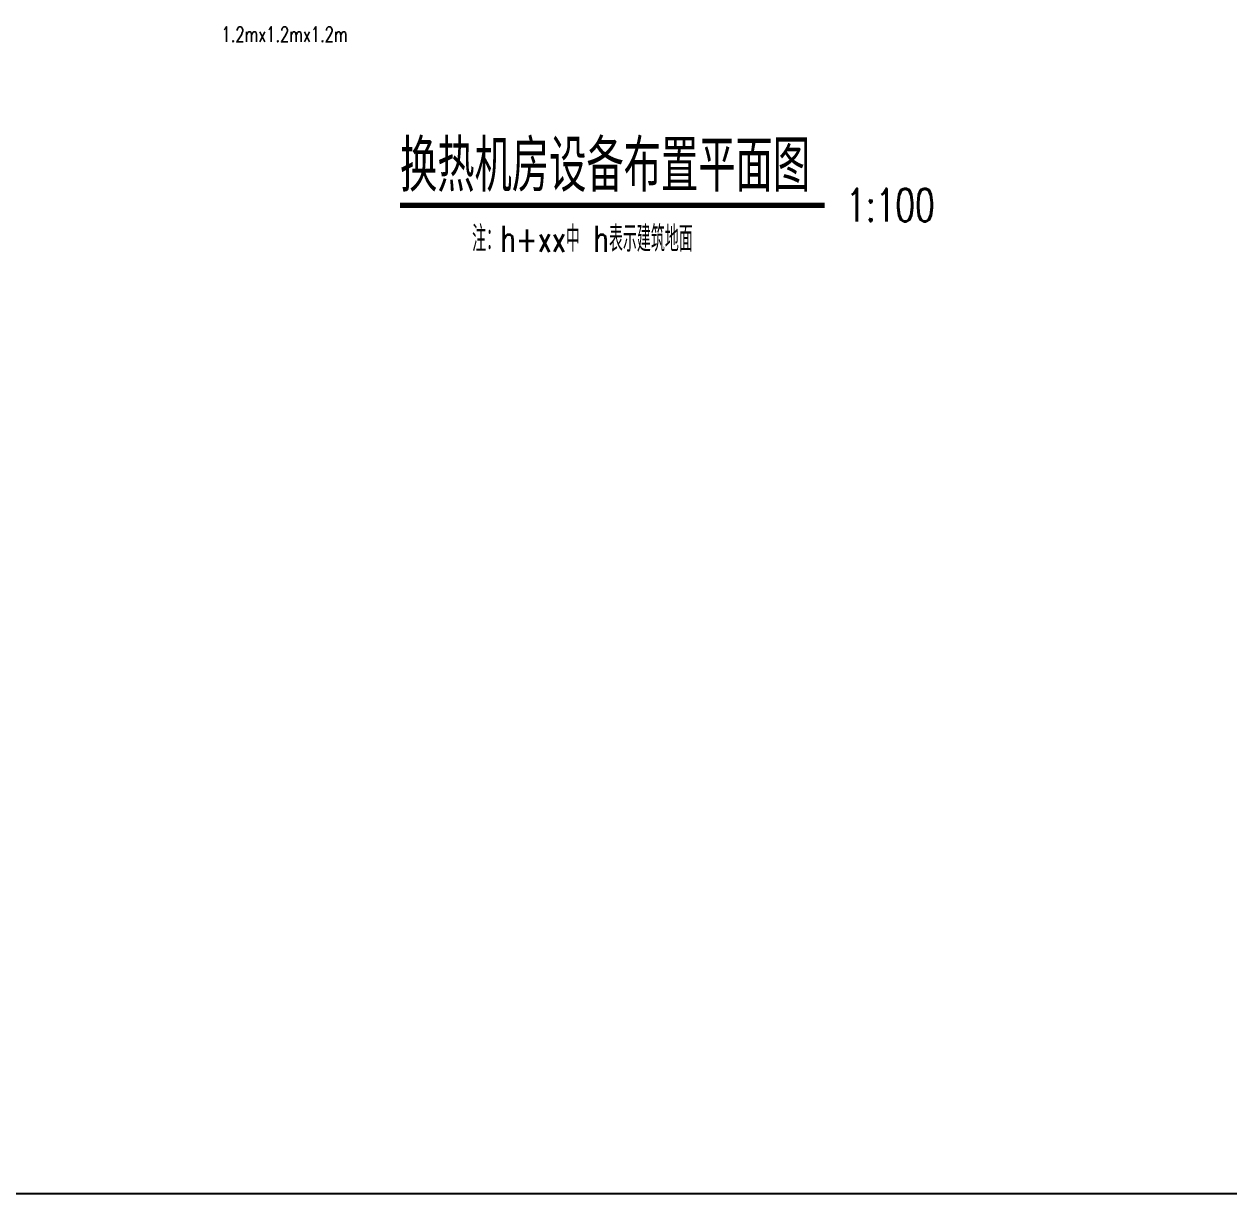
# Model space of a CAD drawing. Extents: x 179183 to 294833, y 947252 to 1004652.
# Drawn here: x 227890 to 251454, y 947252 to 970128 of the extents above; entities that cross this region are included whole.
import ezdxf

# ---------------------------------------------------------------- set-up
doc = ezdxf.new("R2010")
doc.units = 0
doc.header["$LTSCALE"] = 1000
doc.linetypes.add('CONTINOUS', pattern=[0])
doc.layers.add('a_bz', color=2, linetype='Continuous')
doc.layers.add('a_水', color=6, linetype='Continuous')
doc.layers.add('说明辅助线', color=9, linetype='CONTINOUS', plot=False)
doc.styles.add('_TCH_DIM', font='SIMPLEX', dxfattribs={"bigfont": 'GBCBIG'})
doc.styles.get("Standard").update_dxf_attribs({"font": 'simplex.shx', "width": 0.7, "bigfont": 'gbcbig.shx'})

msp = doc.modelspace()

# ---------------------------------------------------------------- linework, layer by layer
at = {"layer": 'a_bz', "linetype": 'ByBlock', "const_width": 105}
msp.add_lwpolyline([(235243, 966584.7), (243545.7, 966584.7)], dxfattribs=at)
at = {"layer": '说明辅助线'}
msp.add_lwpolyline([(179183.5, 1004651.6), (294833.5, 1004651.6), (294833.5, 947251.6), (179183.5, 947251.6)], close=True, dxfattribs=at)

# ---------------------------------------------------------------- texts
at = {"layer": 'a_bz', "linetype": 'ByBlock', "style": '_TCH_DIM'}
msp.add_text('换热机房设备布置平面图', height=1012.766, dxfattribs=at).set_placement((235243, 966850.5))
at = {"layer": 'a_bz', "linetype": 'ByBlock', "style": '_TCH_DIM', "width": 0.705882}
msp.add_text('1:100', height=637.5, dxfattribs=at).set_placement((243965.7, 966271.2))
at = {"layer": 'a_bz', "linetype": 'ByBlock', "width": 0.75}
msp.add_text('注：h+xx中 h表示建筑地面', height=506.383, rotation=0.00031, dxfattribs=at).set_placement((236652.8, 965676))
at = {"layer": 'a_水', "color": 7, "style": '_TCH_DIM', "width": 0.705882}
msp.add_text('1.2mx1.2mx1.2m', height=297.5, dxfattribs=at).set_placement((231752.3, 969778.5))

doc.saveas('drawing.dxf')
